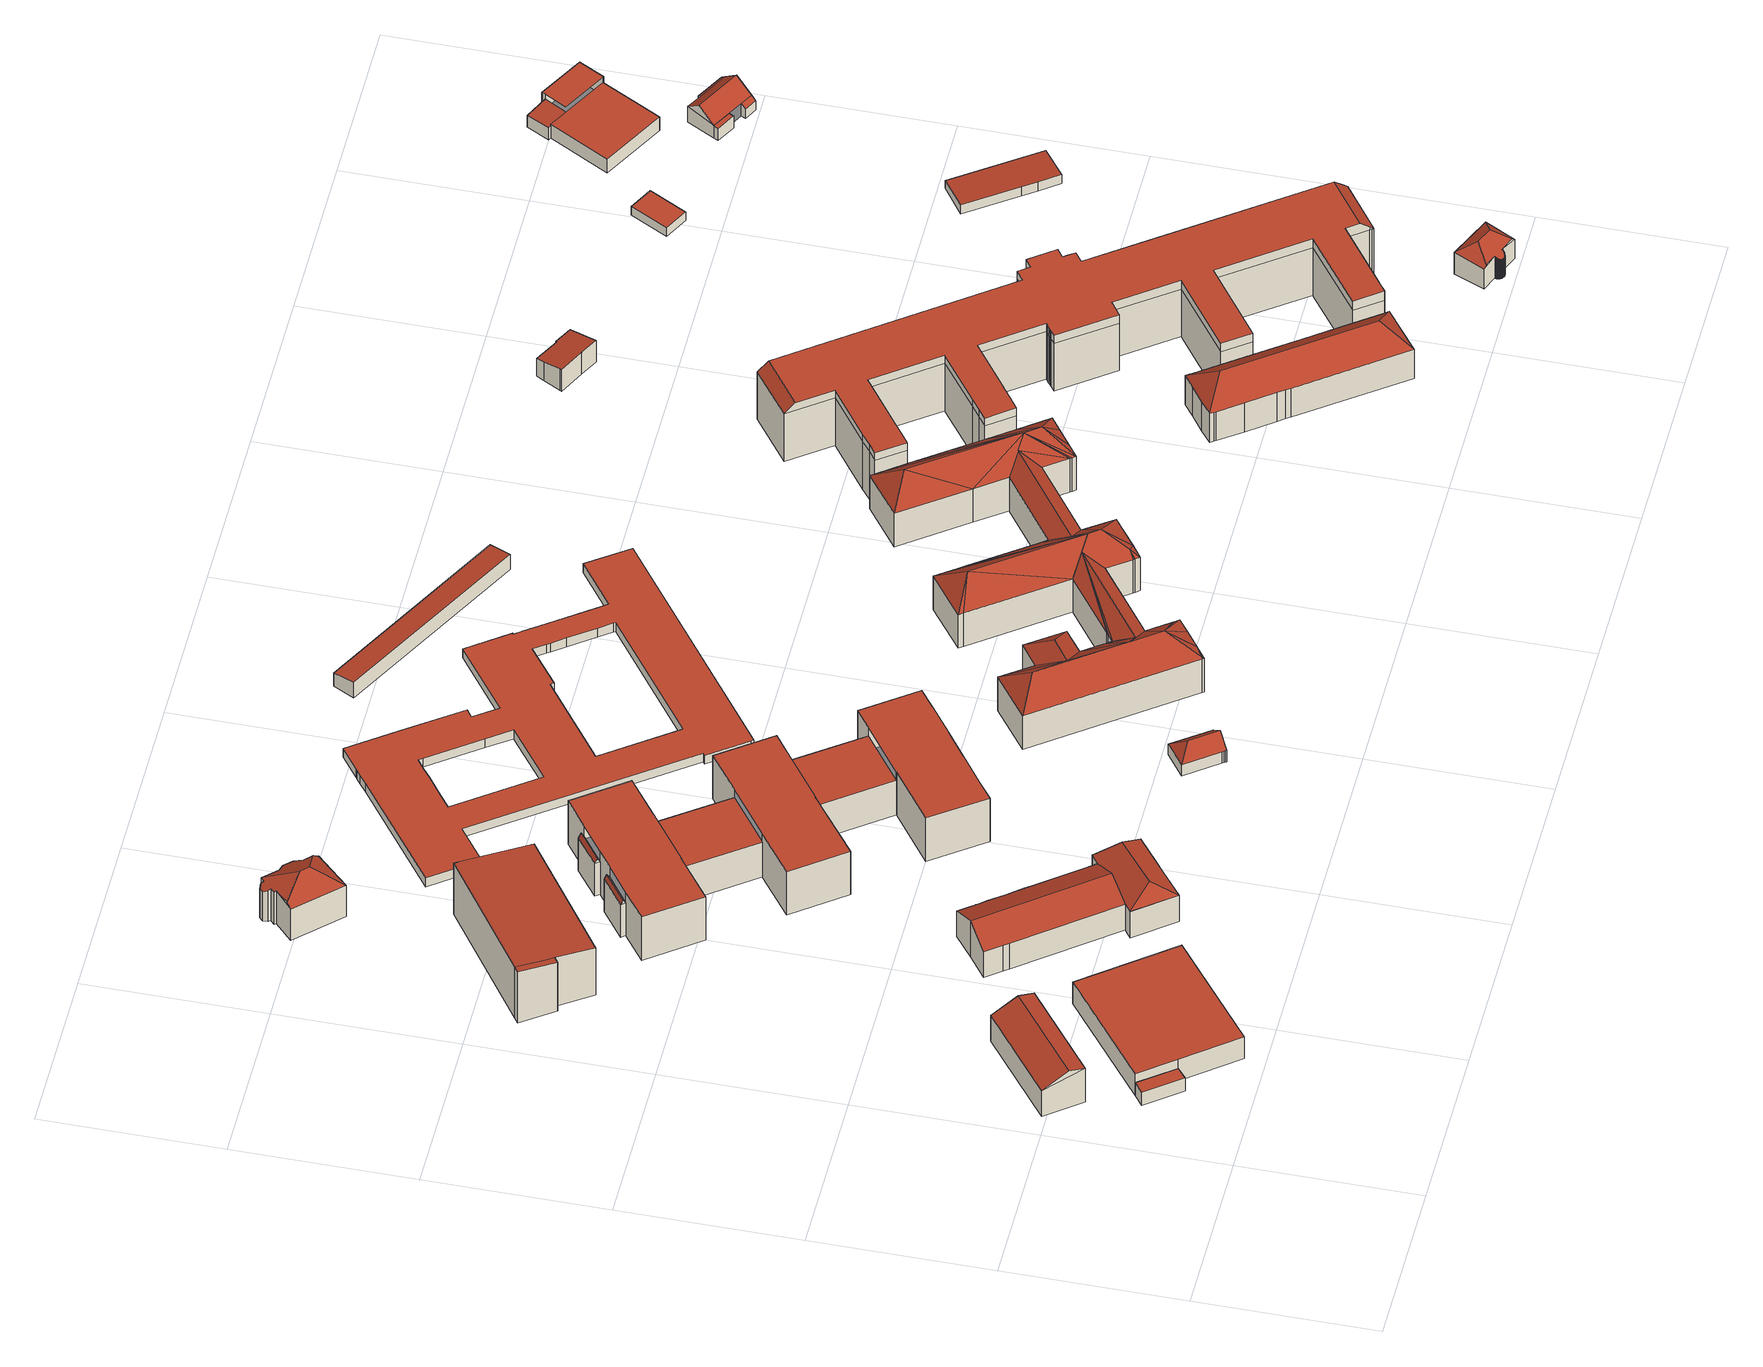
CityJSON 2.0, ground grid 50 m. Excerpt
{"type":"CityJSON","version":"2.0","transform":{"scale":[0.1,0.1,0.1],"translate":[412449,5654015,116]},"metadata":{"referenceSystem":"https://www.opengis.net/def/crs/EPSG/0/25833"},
"CityObjects":{
"building1":{"type":"Building","attributes":{"name":"Technische Universität Dresden","Dachtyp_tdc":"tdcPolyFlatRoof","Gemeindeschluessel":14612000,"Dachneigung":0,"QualitaetDacherkennung":83,"Geometrietyp2DReferenz":"3000","measuredHeight":4.57,"function":"31001_3211","roofType":"1000"},"geometry":[{"type":"Solid","lod":"2","boundaries":[[[[0,1,2,3]],[[1,4,5,2]],[[4,6,7,5]],[[6,0,3,7]],[[6,4,1,0]],[[3,2,5,7]]]],"semantics":{"surfaces":[{"type":"WallSurface"},{"type":"RoofSurface"},{"type":"GroundSurface"}],"values":[[0,0,0,0,1,2]]}}]},
"building2":{"type":"Building","attributes":{"name":"Technische Universität Dresden","Dachtyp_tdc":"tdcGableRoof","Gemeindeschluessel":14612000,"Dachneigung":25.55,"QualitaetDacherkennung":6,"Geometrietyp2DReferenz":"3000","measuredHeight":12.76,"function":"31001_3023","roofType":"3100"},"geometry":[{"type":"Solid","lod":"2","boundaries":[[[[8,9,10,11]],[[9,12,13,10]],[[12,14,15,13]],[[14,8,11,15]],[[12,9,16]],[[8,14,17]],[[9,8,17,16]],[[14,12,16,17]],[[11,10,13,15]]]],"semantics":{"surfaces":[{"type":"WallSurface"},{"type":"RoofSurface"},{"type":"GroundSurface"}],"values":[[0,0,0,0,0,0,1,1,2]]}}]},
"building3":{"type":"Building","attributes":{"Dachtyp_tdc":"tdcPolyFlatRoof","Gemeindeschluessel":14612000,"Dachneigung":0,"QualitaetDacherkennung":61,"Geometrietyp2DReferenz":"3000","measuredHeight":7.73,"function":"31001_3211","roofType":"1000"},"geometry":[{"type":"Solid","lod":"2","boundaries":[[[[18,19,20,3]],[[19,21,22,20]],[[21,23,24,22]],[[23,25,2,24]],[[25,18,3,2]],[[25,23,21,19,18]],[[3,20,22,24,2]]]],"semantics":{"surfaces":[{"type":"WallSurface"},{"type":"RoofSurface"},{"type":"GroundSurface"}],"values":[[0,0,0,0,0,1,2]]}}]},
"building4":{"type":"Building","attributes":{"Gemeindeschluessel":14612000,"Geometrietyp2DReferenz":"3000","function":"31001_9998","roofType":"9999"},"children":["building4-1","building4-2"]},
"building4-1":{"type":"BuildingPart","attributes":{"Dachtyp_tdc":"tdcGableRoof","Dachneigung":24.8,"QualitaetDacherkennung":75,"Geometrietyp2DReferenz":"3000","measuredHeight":12.9,"roofType":"3100"},"parents":["building4"],"geometry":[{"type":"MultiSurface","lod":"2","boundaries":[[[26,27,28,29]],[[27,30,31,28]],[[30,32,33,31]],[[32,34,35,33]],[[34,36,37,35]],[[36,38,39,37]],[[38,40,41,39]],[[40,42,43,41]],[[42,44,45,43]],[[44,46,47,45]],[[48,49,50,51]],[[49,52,53,50]],[[52,54,55,53]],[[54,56,57,55]],[[56,58,59,57]],[[58,60,61,59]],[[60,26,29,61]],[[56,54,52,49,48,62,63,64]],[[64,65,66,46,44,42,40,38,36,34,32,30,27,26,60,58,56]],[[29,28,31,33,35,37,39,41,43,45,47,67,51,50,53,55,57,59,61]]],"semantics":{"surfaces":[{"type":"WallSurface"},{"type":"RoofSurface"},{"type":"GroundSurface"}],"values":[0,0,0,0,0,0,0,0,0,0,0,0,0,0,0,0,0,1,1,2]}}]},
"building4-2":{"type":"BuildingPart","attributes":{"Dachtyp_tdc":"tdcHipRoof","Dachneigung":36.62,"QualitaetDacherkennung":76,"Geometrietyp2DReferenz":"3000","measuredHeight":14.29,"roofType":"3200"},"parents":["building4"],"geometry":[{"type":"MultiSurface","lod":"2","boundaries":[[[68,69,48,51,70]],[[71,47,46]],[[71,72,73,47]],[[72,74,75,73]],[[74,76,77,75]],[[76,78,79,77]],[[78,80,81,79]],[[80,68,70,81]],[[82,80,83]],[[74,84,85]],[[80,78,76,74,85,83]],[[86,82,83,85,84,87,65,88,63]],[[71,87,84,72]],[[68,82,86,69]],[[72,84,74]],[[80,82,68]],[[70,51,67,47,73,75,77,79,81]]],"semantics":{"surfaces":[{"type":"WallSurface"},{"type":"RoofSurface"},{"type":"GroundSurface"}],"values":[0,0,0,0,0,0,0,0,1,1,1,1,0,0,0,0,2]}}]},
"building5":{"type":"Building","attributes":{"Gemeindeschluessel":14612000,"Geometrietyp2DReferenz":"3000","function":"31001_9998","roofType":"9999"},"children":["building5-1","building5-2","building5-3"]},
"building5-1":{"type":"BuildingPart","attributes":{"Dachtyp_tdc":"tdcPolyFlatRoof","Dachneigung":4.01,"QualitaetDacherkennung":50,"Geometrietyp2DReferenz":"3000","measuredHeight":18.18,"roofType":"2100"},"parents":["building5"],"geometry":[{"type":"MultiSurface","lod":"2","boundaries":[[[89,90,91,92]],[[89,93,94,90]],[[93,95,96,94]],[[93,89,92,97,95]],[[96,91,90,94]]],"semantics":{"surfaces":[{"type":"WallSurface"},{"type":"RoofSurface"},{"type":"GroundSurface"}],"values":[0,0,0,1,2]}}]},
"building5-2":{"type":"BuildingPart","attributes":{"Dachtyp_tdc":"tdcPolyFlatRoof","Dachneigung":4.19,"QualitaetDacherkennung":43,"Geometrietyp2DReferenz":"3000","measuredHeight":18.2,"roofType":"2100"},"parents":["building5"],"geometry":[{"type":"MultiSurface","lod":"2","boundaries":[[[98,92,91,99]],[[100,101,96,95]],[[100,102,103,104,101]],[[105,98,99,106,107]],[[105,102,100,95,97,92,98]],[[99,91,96,101,104,106]]],"semantics":{"surfaces":[{"type":"WallSurface"},{"type":"RoofSurface"},{"type":"GroundSurface"}],"values":[0,0,0,0,1,2]}}]},
"building5-3":{"type":"BuildingPart","attributes":{"Dachtyp_tdc":"tdcPolyFlatRoof","Dachneigung":0,"QualitaetDacherkennung":38,"Geometrietyp2DReferenz":"3000","measuredHeight":14.85,"roofType":"1000"},"parents":["building5"],"geometry":[{"type":"MultiSurface","lod":"2","boundaries":[[[108,109,110,111]],[[109,107,106,110]],[[103,108,111,104]],[[103,107,109,108]],[[111,110,106,104]]],"semantics":{"surfaces":[{"type":"WallSurface"},{"type":"RoofSurface"},{"type":"GroundSurface"}],"values":[0,0,0,1,2]}}]},
"building6":{"type":"Building","attributes":{"Dachtyp_tdc":"tdcFreeFormRoof","Gemeindeschluessel":14612000,"Dachneigung":32.15,"QualitaetDacherkennung":57,"Geometrietyp2DReferenz":"3000","measuredHeight":15.37,"function":"31001_9998","roofType":"5000"},"geometry":[{"type":"Solid","lod":"2","boundaries":[[[[112,113,114,115]],[[113,116,117,114]],[[116,118,119,117]],[[118,120,121,119]],[[120,122,123,121]],[[122,124,125,123]],[[124,126,127,125]],[[126,128,129,127]],[[128,130,131,129]],[[130,132,133,131]],[[132,134,135,133]],[[134,136,137,135]],[[136,138,139,137]],[[138,140,141,139]],[[140,142,143,141]],[[142,144,145,143]],[[144,112,115,145]],[[146,147,126,124,122,120,118,116,113,112,144,148]],[[138,136,149,150,140]],[[140,150,146,148,142]],[[150,149,134,132,130,128,147,146]],[[128,126,147]],[[136,134,149]],[[144,142,148]],[[115,114,117,119,121,123,125,127,129,131,133,135,137,139,141,143,145]]]],"semantics":{"surfaces":[{"type":"WallSurface"},{"type":"RoofSurface"},{"type":"GroundSurface"}],"values":[[0,0,0,0,0,0,0,0,0,0,0,0,0,0,0,0,0,1,1,1,1,0,0,0,2]]}}]},
"building7":{"type":"Building","attributes":{"Gemeindeschluessel":14612000,"Geometrietyp2DReferenz":"3000","function":"31001_9998","roofType":"9999"},"children":["building7-1","building7-2","building7-3","building7-4","building7-5","building7-6","building7-7","building7-8","building7-9"]},
"building7-1":{"type":"BuildingPart","attributes":{"Dachtyp_tdc":"tdcPolyFlatRoof","Dachneigung":0,"QualitaetDacherkennung":67,"Geometrietyp2DReferenz":"3000","measuredHeight":12.32,"roofType":"1000"},"parents":["building7"],"geometry":[{"type":"MultiSurface","lod":"2","boundaries":[[[151,152,153,154]],[[155,156,157,158]],[[156,155,152,151]],[[154,153,158,157]]],"semantics":{"surfaces":[{"type":"WallSurface"},{"type":"RoofSurface"},{"type":"GroundSurface"}],"values":[0,0,1,2]}}]},
"building7-2":{"type":"BuildingPart","attributes":{"Dachtyp_tdc":"tdcFreeFormRoof","Dachneigung":56.12,"QualitaetDacherkennung":13,"Geometrietyp2DReferenz":"3000","measuredHeight":12.78,"roofType":"5000"},"parents":["building7"],"geometry":[{"type":"MultiSurface","lod":"2","boundaries":[[[159,160,161,162]],[[160,163,164,161]],[[163,165,166,164]],[[163,160,167,168]],[[167,169,159,165,168]],[[159,169,167,160]],[[163,168,165]],[[161,164,166,162]]],"semantics":{"surfaces":[{"type":"WallSurface"},{"type":"RoofSurface"},{"type":"GroundSurface"}],"values":[0,0,0,1,1,0,0,2]}}]},
"building7-3":{"type":"BuildingPart","attributes":{"Dachtyp_tdc":"tdcPolyFlatRoof","Dachneigung":0,"QualitaetDacherkennung":62,"Geometrietyp2DReferenz":"3000","measuredHeight":15.43,"roofType":"1000"},"parents":["building7"],"geometry":[{"type":"MultiSurface","lod":"2","boundaries":[[[170,171,172]],[[170,173,162,171]],[[173,159,162]],[[174,166,165]],[[174,175,176,166]],[[175,177,178,176]],[[177,179,180,178]],[[179,181,155,158,180]],[[182,153,152]],[[182,183,184,153]],[[183,185,186,184]],[[185,187,188,186]],[[187,189,188]],[[185,183,182,181,179,177,175,174,173,170,187]],[[171,162,166,176,178,180,158,153,184,186,188]]],"semantics":{"surfaces":[{"type":"WallSurface"},{"type":"RoofSurface"},{"type":"GroundSurface"}],"values":[0,0,0,0,0,0,0,0,0,0,0,0,0,1,2]}}]},
"building7-4":{"type":"BuildingPart","attributes":{"Dachtyp_tdc":"tdcFreeFormRoof","Dachneigung":57.55,"QualitaetDacherkennung":12,"Geometrietyp2DReferenz":"3000","measuredHeight":12.85,"roofType":"5000"},"parents":["building7"],"geometry":[{"type":"MultiSurface","lod":"2","boundaries":[[[190,191,192,193]],[[191,194,195,192]],[[194,196,197,195]],[[198,196,194]],[[199,198,194,191]],[[199,191,190]],[[198,199,190,196]],[[193,192,195,197]]],"semantics":{"surfaces":[{"type":"WallSurface"},{"type":"RoofSurface"},{"type":"GroundSurface"}],"values":[0,0,0,0,1,0,1,2]}}]},
"building7-5":{"type":"BuildingPart","attributes":{"Dachtyp_tdc":"tdcFreeFormRoof","Dachneigung":56.43,"QualitaetDacherkennung":10,"Geometrietyp2DReferenz":"3000","measuredHeight":12.8,"roofType":"5000"},"parents":["building7"],"geometry":[{"type":"MultiSurface","lod":"2","boundaries":[[[189,200,201,188]],[[200,202,203,201]],[[202,172,171,203]],[[202,200,204,205]],[[204,189,172,205]],[[202,205,172]],[[189,204,200]],[[188,201,203,171]]],"semantics":{"surfaces":[{"type":"WallSurface"},{"type":"RoofSurface"},{"type":"GroundSurface"}],"values":[0,0,0,1,1,0,0,2]}}]},
"building7-6":{"type":"BuildingPart","attributes":{"Dachtyp_tdc":"tdcPolyFlatRoof","Dachneigung":0,"QualitaetDacherkennung":59,"Geometrietyp2DReferenz":"3000","measuredHeight":15.45,"roofType":"1000"},"parents":["building7"],"geometry":[{"type":"MultiSurface","lod":"2","boundaries":[[[206,207,208,157,156]],[[207,209,210,208]],[[209,211,212,210]],[[211,213,214,215,212]],[[216,217,218]],[[216,219,220,217]],[[219,221,222,220]],[[221,223,154,222]],[[223,151,154]],[[221,219,216,224,213,211,209,207,206,223]],[[157,208,210,212,215,225,217,220,222,154]]],"semantics":{"surfaces":[{"type":"WallSurface"},{"type":"RoofSurface"},{"type":"GroundSurface"}],"values":[0,0,0,0,0,0,0,0,0,1,2]}}]},
"building7-7":{"type":"BuildingPart","attributes":{"Dachtyp_tdc":"tdcPolyFlatRoof","Dachneigung":0,"QualitaetDacherkennung":60,"Geometrietyp2DReferenz":"3000","measuredHeight":15.43,"roofType":"1000"},"parents":["building7"],"geometry":[{"type":"MultiSurface","lod":"2","boundaries":[[[226,227,228,229,230]],[[227,231,232,228]],[[231,233,234,232]],[[233,235,190,193,234]],[[236,237,238,239,197,196]],[[240,241,242,243,244]],[[241,245,246,242]],[[245,247,248,246]],[[247,249,248]],[[245,241,240,237,236,235,233,231,227,226,247]],[[229,228,232,234,193,197,239,243,242,246,248]]],"semantics":{"surfaces":[{"type":"WallSurface"},{"type":"RoofSurface"},{"type":"GroundSurface"}],"values":[0,0,0,0,0,0,0,0,0,1,2]}}]},
"building7-8":{"type":"BuildingPart","attributes":{"Dachtyp_tdc":"tdcFreeFormRoof","Dachneigung":60.27,"QualitaetDacherkennung":11,"Geometrietyp2DReferenz":"3000","measuredHeight":12.91,"roofType":"5000"},"parents":["building7"],"geometry":[{"type":"MultiSurface","lod":"2","boundaries":[[[238,250,251,239]],[[250,252,253,251]],[[252,244,243,253]],[[254,244,252]],[[255,254,252,250]],[[255,250,238]],[[254,255,238,244]],[[239,251,253,243]]],"semantics":{"surfaces":[{"type":"WallSurface"},{"type":"RoofSurface"},{"type":"GroundSurface"}],"values":[0,0,0,0,1,0,1,2]}}]},
"building7-9":{"type":"BuildingPart","attributes":{"Dachtyp_tdc":"tdcPolyFlatRoof","Dachneigung":0,"QualitaetDacherkennung":69,"Geometrietyp2DReferenz":"3000","measuredHeight":12.4,"roofType":"1000"},"parents":["building7"],"geometry":[{"type":"MultiSurface","lod":"2","boundaries":[[[249,218,217,248]],[[214,230,229,215]],[[230,214,256,218,249]],[[248,217,225,215,229]]],"semantics":{"surfaces":[{"type":"WallSurface"},{"type":"RoofSurface"},{"type":"GroundSurface"}],"values":[0,0,1,2]}}]},
"building8":{"type":"Building","attributes":{"name":"Bundeswehr-Verwaltungszentrum","Dachtyp_tdc":"tdcHipAndGableRoof","Gemeindeschluessel":14612000,"Dachneigung":39.46,"QualitaetDacherkennung":68,"Geometrietyp2DReferenz":"3000","measuredHeight":7.38,"function":"31001_3010","roofType":"5000"},"geometry":[{"type":"Solid","lod":"2","boundaries":[[[[257,258,259,260]],[[258,261,262,259]],[[261,263,264,262]],[[263,265,266,264]],[[265,267,268,266]],[[267,269,270,268]],[[269,271,272,270]],[[271,257,260,272]],[[267,265,273]],[[265,263,261,258,257,271,273]],[[271,269,267,273]],[[260,259,262,264,266,268,270,272]]]],"semantics":{"surfaces":[{"type":"WallSurface"},{"type":"RoofSurface"},{"type":"GroundSurface"}],"values":[[0,0,0,0,0,0,0,0,1,1,1,2]]}}]},
"building9":{"type":"Building","attributes":{"Dachtyp_tdc":"tdcPolyFlatRoof","Gemeindeschluessel":14612000,"Dachneigung":0,"QualitaetDacherkennung":0,"Geometrietyp2DReferenz":"3000","BezugspunktDach":"2000","measuredHeight":3.1,"function":"31001_9998"},"geometry":[{"type":"MultiSurface","lod":"2","boundaries":[[[274,275,276,277,278,279,280,281,282,283,284,285,286,287,288,289,290,291,292,293,294,295,296,297,298,299,300,301,302],[303,304,305,306,307,308,309,310,311,312,313],[314,315,316,317,318,319,320,321,322,323]],[[302,301,324,325]],[[301,300,326,324]],[[300,299,327,326]],[[299,298,328,327]],[[298,297,329,328]],[[297,296,330,329]],[[296,295,331,330]],[[295,294,332,331]],[[294,293,333,332]],[[293,292,334,333]],[[292,291,335,334]],[[291,290,336,335]],[[290,289,337,336]],[[289,288,338,337]],[[288,287,339,338]],[[314,323,340,341]],[[323,322,342,340]],[[322,321,343,342]],[[321,320,344,343]],[[320,319,345,344]],[[319,318,346,345]],[[318,317,347,346]],[[317,316,348,347]],[[316,315,349,348]],[[315,314,341,349]],[[287,286,350,339]],[[286,285,351,350]],[[285,284,352,351]],[[284,283,353,352]],[[283,282,354,353]],[[282,281,355,354]],[[281,280,356,355]],[[280,279,357,356]],[[303,313,358,359]],[[313,312,360,358]],[[312,311,361,360]],[[311,310,362,361]],[[310,309,363,362]],[[309,308,364,363]],[[308,307,365,364]],[[307,306,366,365]],[[306,305,367,366]],[[305,304,368,367]],[[304,303,359,368]],[[279,278,369,357]],[[278,277,370,369]],[[277,276,371,370]],[[276,275,372,371]],[[275,274,373,372]],[[274,302,325,373]],[[325,324,326,327,328,329,330,331,332,333,334,335,336,337,338,339,350,351,352,353,354,355,356,357,369,370,371,372,373],[341,340,342,343,344,345,346,347,348,349],[359,358,360,361,362,363,364,365,366,367,368]]],"semantics":{"surfaces":[{"type":"RoofSurface"},{"type":"WallSurface"},{"type":"GroundSurface"}],"values":[0,1,1,1,1,1,1,1,1,1,1,1,1,1,1,1,1,1,1,1,1,1,1,1,1,1,1,1,1,1,1,1,1,1,1,1,1,1,1,1,1,1,1,1,1,1,1,1,1,1,1,2]}}]},
"building10":{"type":"Building","attributes":{"name":"Bundeswehr-Verwaltungszentrum","Dachtyp_tdc":"tdcFreeFormRoof","Gemeindeschluessel":14612000,"Dachneigung":38.74,"QualitaetDacherkennung":52,"Geometrietyp2DReferenz":"3000","measuredHeight":18.11,"function":"31001_3010","roofType":"5000"},"geometry":[{"type":"Solid","lod":"2","boundaries":[[[[374,375,376]],[[376,375,377]],[[376,378,374]],[[376,379,378]],[[379,376,377]],[[378,380,374]],[[381,380,378]],[[382,380,381]],[[383,380,382]],[[380,383,384]],[[385,386,387]],[[388,384,383]],[[389,384,388]],[[389,390,384]],[[391,390,389]],[[387,390,391]],[[387,392,390]],[[392,387,386]],[[393,387,391,394]],[[393,394,395]],[[387,393,395,385]],[[392,386,396]],[[397,398,399,390,392,396,400]],[[397,400,401]],[[398,402,403]],[[398,404,402]],[[397,404,398]],[[404,397,401]],[[405,398,403]],[[406,398,405]],[[407,398,406]],[[374,408,409]],[[410,409,411,412]],[[413,414,415,416,417,418,419,420,421,422,423,424,425,426,427,428,429,430,431,432,433,434,435,436,437,438,439,440,441,442,443,444,445,446,447,448,449,450,451,452,453,454,455,456,457,458,459,460,461,462,463,464,465,466,467,468,469]],[[470,471,414,413]],[[471,472,415,414]],[[472,473,416,415]],[[473,474,417,416]],[[474,475,418,417]],[[475,476,419,418]],[[476,477,420,419]],[[477,478,421,420]],[[478,407,422,421]],[[407,406,423,422]],[[406,405,424,423]],[[405,403,425,424]],[[403,402,426,425]],[[402,404,427,426]],[[404,401,428,427]],[[401,400,429,428]],[[400,396,430,429]],[[396,386,431,430]],[[386,385,432,431]],[[385,395,433,432]],[[395,394,434,433]],[[394,391,435,434]],[[391,389,436,435]],[[389,388,437,436]],[[388,383,438,437]],[[383,382,439,438]],[[382,381,440,439]],[[381,378,441,440]],[[378,379,442,441]],[[379,377,443,442]],[[377,375,444,443]],[[375,479,445,444]],[[479,480,446,445]],[[480,481,447,446]],[[481,482,448,447]],[[482,483,449,448]],[[483,484,450,449]],[[484,485,451,450]],[[398,407,399]],[[380,384,390,399,407,478]],[[486,408,374,380,478,477]],[[486,476,475]],[[476,486,477]],[[472,474,473]],[[408,474,472]],[[486,474,408]],[[474,486,475]],[[470,472,471]],[[411,472,470]],[[411,408,472]],[[409,408,411]],[[485,487,452,451]],[[487,488,453,452]],[[488,489,454,453]],[[489,490,455,454]],[[490,491,456,455]],[[491,492,457,456]],[[492,493,458,457]],[[493,494,459,458]],[[494,495,460,459]],[[495,496,461,460]],[[496,497,462,461]],[[497,498,463,462]],[[498,499,464,463]],[[499,500,465,464]],[[500,501,466,465]],[[501,502,467,466]],[[502,412,468,467]],[[412,411,469,468]],[[411,470,413,469]],[[503,500,504]],[[503,501,500]],[[503,502,501]],[[410,502,503]],[[502,410,412]],[[504,498,497]],[[504,499,498]],[[499,504,500]],[[491,505,492]],[[490,505,491]],[[489,505,490]],[[488,505,489]],[[505,488,506]],[[495,497,496]],[[494,497,495]],[[493,497,494]],[[493,504,497]],[[492,504,493]],[[505,504,492]],[[504,505,503]],[[506,488,487]],[[505,485,484]],[[506,485,505]],[[485,506,487]],[[374,409,410,503,505,484,483]],[[481,483,482]],[[481,374,483]],[[480,374,481]],[[479,374,480]],[[375,374,479]]]],"semantics":{"surfaces":[{"type":"RoofSurface"},{"type":"GroundSurface"},{"type":"WallSurface"}],"values":[[0,0,0,0,0,0,0,0,0,0,0,0,0,0,0,0,0,0,0,0,0,0,0,0,0,0,0,0,0,0,0,0,0,1,2,2,2,2,2,2,2,2,2,2,2,2,2,2,2,2,2,2,2,2,2,2,2,2,2,2,2,2,2,2,2,2,2,2,2,2,2,2,0,0,0,0,0,0,0,0,0,0,0,0,0,2,2,2,2,2,2,2,2,2,2,2,2,2,2,2,2,2,2,2,0,0,0,0,0,0,0,0,0,0,0,0,0,0,0,0,0,0,0,0,0,0,0,0,0,0,0,0,0,0]]}}]},
"building11":{"type":"Building","attributes":{"Dachtyp_tdc":"tdcPolyFlatRoof","Gemeindeschluessel":14612000,"Dachneigung":7.07,"QualitaetDacherkennung":59,"Geometrietyp2DReferenz":"3000","measuredHeight":5.51,"function":"31001_9998","roofType":"2100"},"geometry":[{"type":"Solid","lod":"2","boundaries":[[[[507,508,509,510]],[[508,511,512,509]],[[511,513,514,512]],[[513,507,510,514]],[[513,511,508,507]],[[510,509,512,514]]]],"semantics":{"surfaces":[{"type":"WallSurface"},{"type":"RoofSurface"},{"type":"GroundSurface"}],"values":[[0,0,0,0,1,2]]}}]},
"building12":{"type":"Building","attributes":{"name":"Bundeswehr-Verwaltungszentrum","Dachtyp_tdc":"tdcHipRoof","Gemeindeschluessel":14612000,"Dachneigung":38.6,"QualitaetDacherkennung":84,"Geometrietyp2DReferenz":"3000","measuredHeight":16.23,"function":"31001_3010","roofType":"3200"},"geometry":[{"type":"Solid","lod":"2","boundaries":[[[[515,516,517,518,519,520,521,522,523,524]],[[525,526,527,528,529,530,531,532,533,524,523]],[[534,535,536,537,538,539,540,541,542,543,544,545,546,547,548,549,550,551,552]],[[530,529,535,534]],[[529,528,536,535]],[[528,527,537,536]],[[527,526,538,537]],[[526,525,539,538]],[[525,522,540,539]],[[522,521,541,540]],[[521,520,542,541]],[[520,519,543,542]],[[519,518,544,543]],[[518,517,545,544]],[[517,516,546,545]],[[516,515,547,546]],[[515,553,548,547]],[[553,554,549,548]],[[554,533,550,549]],[[533,532,551,550]],[[532,531,552,551]],[[531,530,534,552]],[[533,554,553,515,524]],[[522,525,523]]]],"semantics":{"surfaces":[{"type":"RoofSurface"},{"type":"GroundSurface"},{"type":"WallSurface"}],"values":[[0,0,1,2,2,2,2,2,2,2,2,2,2,2,2,2,2,2,2,2,2,2,0,0]]}}]},
"building13":{"type":"Building","attributes":{"name":"Bundeswehr-Verwaltungszentrum","Dachtyp_tdc":"tdcFreeFormRoof","Gemeindeschluessel":14612000,"Dachneigung":0.243,"QualitaetDacherkennung":7,"Geometrietyp2DReferenz":"3000","measuredHeight":20.19,"function":"31001_3010","roofType":"5000"},"geometry":[{"type":"Solid","lod":"2","boundaries":[[[[555,556,557,558]],[[556,559,560,557]],[[559,561,562,560]],[[561,563,564,562]],[[563,565,566,564]],[[565,567,568,566]],[[567,569,570,568]],[[569,571,572,570]],[[571,573,574,572]],[[573,575,576,574]],[[575,577,578,576]],[[577,579,580,578]],[[579,581,582,580]],[[581,583,584,582]],[[583,585,586,584]],[[585,587,588,586]],[[587,589,590,588]],[[589,591,592,590]],[[591,593,594,592]],[[593,595,596,594]],[[595,597,598,596]],[[597,599,600,598]],[[599,601,602,600]],[[601,603,604,602]],[[603,605,606,604]],[[605,607,608,606]],[[607,609,610,608]],[[609,611,612,610]],[[611,613,614,612]],[[613,615,616,614]],[[615,617,618,616]],[[617,619,620,618]],[[619,621,622,620]],[[621,623,624,622]],[[623,625,626,624]],[[625,627,628,626]],[[627,629,630,628]],[[629,631,632,630]],[[631,633,634,632]],[[633,635,636,634]],[[635,637,638,636]],[[637,639,640,638]],[[639,641,642,640]],[[641,643,644,642]],[[643,645,646,644]],[[645,647,648,646]],[[647,649,650,648]],[[649,651,652,650]],[[651,653,654,652]],[[653,655,656,654]],[[655,657,658,656]],[[657,659,660,658]],[[659,661,662,660]],[[661,663,664,662]],[[663,665,666,664]],[[665,667,668,666]],[[667,669,670,668]],[[669,671,672,670]],[[671,555,558,672]],[[673,674,675,676,677,678,679]],[[556,555,680,681]],[[682,683,684,685,686,687,688,689,690,691,692,693,694,695,696,697,698,699,700,701,702,703,704,705,706,707,708,709,710,711,712,713,714,715,716,717,718,675,674,719,720,721,722,723,724,725,726,727,728,681,680,729,730,731,732,733]],[[661,682,733,663]],[[663,733,732,665]],[[665,732,731,667]],[[667,731,730,669]],[[669,730,729,671]],[[671,729,680,555]],[[559,728,727,561]],[[556,681,728,559]],[[561,727,726,563]],[[563,726,725,565]],[[565,725,724,567]],[[567,724,723,569]],[[569,723,722,571]],[[571,722,721,573]],[[573,721,720,575]],[[575,720,719,577]],[[577,719,674,673,579]],[[589,718,717,591]],[[587,676,675,718,589]],[[591,717,716,593]],[[593,716,715,595]],[[595,715,714,597]],[[597,714,713,599]],[[599,713,712,601]],[[601,712,711,603]],[[603,711,710,605]],[[605,710,709,607]],[[607,709,708,609]],[[609,708,707,611]],[[611,707,706,613]],[[613,706,705,615]],[[615,705,704,617]],[[617,704,703,619]],[[619,703,702,621]],[[621,702,701,623]],[[623,701,700,625]],[[625,700,699,627]],[[627,699,698,629]],[[629,698,697,631]],[[631,697,696,633]],[[633,696,695,635]],[[635,695,694,637]],[[637,694,693,639]],[[639,693,692,641]],[[641,692,691,643]],[[643,691,690,645]],[[645,690,689,647]],[[647,689,688,649]],[[649,688,687,651]],[[651,687,686,653]],[[653,686,685,655]],[[655,685,684,657]],[[657,684,683,659]],[[659,683,682,661]],[[579,673,679,581]],[[581,679,678,583]],[[583,678,677,585]],[[585,677,676,587]],[[558,557,560,562,564,566,568,570,572,574,576,578,580,582,584,586,588,590,592,594,596,598,600,602,604,606,608,610,612,614,616,618,620,622,624,626,628,630,632,634,636,638,640,642,644,646,648,650,652,654,656,658,660,662,664,666,668,670,672]]]],"semantics":{"surfaces":[{"type":"WallSurface"},{"type":"RoofSurface"},{"type":"GroundSurface"}],"values":[[0,0,0,0,0,0,0,0,0,0,0,0,0,0,0,0,0,0,0,0,0,0,0,0,0,0,0,0,0,0,0,0,0,0,0,0,0,0,0,0,0,0,0,0,0,0,0,0,0,0,0,0,0,0,0,0,0,0,0,1,1,1,0,0,0,0,0,0,0,0,0,0,0,0,0,0,0,0,0,0,0,0,0,0,0,0,0,0,0,0,0,0,0,0,0,0,0,0,0,0,0,0,0,0,0,0,0,0,0,0,0,0,0,0,0,0,0,0,0,0,2]]}}]},
"building14":{"type":"Building","attributes":{"Dachtyp_tdc":"tdcPolyFlatRoof","Gemeindeschluessel":14612000,"Dachneigung":10.27,"QualitaetDacherkennung":81,"Geometrietyp2DReferenz":"3000","measuredHeight":7.73,"function":"31001_9998","roofType":"2100"},"geometry":[{"type":"Solid","lod":"2","boundaries":[[[[734,735,736,737]],[[735,738,739,736]],[[738,740,741,739]],[[740,742,743,741]],[[742,744,745,743]],[[744,746,747,745]],[[746,748,749,747]],[[748,750,751,749]],[[750,734,737,751]],[[750,748,746,744,742,740,738,735,734]],[[737,736,739,741,743,745,747,749,751]]]],"semantics":{"surfaces":[{"type":"WallSurface"},{"type":"RoofSurface"},{"type":"GroundSurface"}],"values":[[0,0,0,0,0,0,0,0,0,1,2]]}}]},
"building15":{"type":"Building","attributes":{"Dachtyp_tdc":"tdcFreeFormRoof","Gemeindeschluessel":14612000,"Dachneigung":34.72,"QualitaetDacherkennung":65,"Geometrietyp2DReferenz":"3000","measuredHeight":10.79,"function":"31001_9998","roofType":"5000"},"geometry":[{"type":"Solid","lod":"2","boundaries":[[[[752,753,754,755]],[[753,756,757,754]],[[756,758,759,757]],[[758,760,761,759]],[[760,762,763,761]],[[762,764,765,763]],[[764,766,767,765]],[[766,768,769,767]],[[768,770,771,769]],[[770,772,773,771]],[[772,774,775,773]],[[774,776,777,775]],[[776,778,779,777]],[[778,780,781,779]],[[780,782,783,781]],[[782,784,785,783]],[[784,786,787,785]],[[786,788,789,787]],[[788,790,791,789]],[[790,792,793,791]],[[792,794,795,793]],[[794,796,797,795]],[[796,798,799,797]],[[798,800,801,799]],[[800,802,803,801]],[[802,804,805,803]],[[804,806,807,805]],[[806,808,809,807]],[[808,810,811,809]],[[810,812,813,811]],[[812,814,815,813]],[[814,816,817,815]],[[816,818,819,817]],[[818,820,821,819]],[[820,822,823,821]],[[822,824,825,823]],[[824,826,827,825]],[[826,828,829,827]],[[828,830,831,829]],[[830,832,833,831]],[[832,834,835,833]],[[834,836,837,835]],[[836,838,839,837]],[[838,840,841,839]],[[840,842,843,841]],[[842,844,845,843]],[[844,846,847,845]],[[846,848,849,847]],[[848,850,851,849]],[[850,852,853,851]],[[852,752,755,853]],[[854,855,852,850]],[[753,752,856,857]],[[822,820,818,816,814,812,810,808,806,804,802,800,798,796,794,792,790,788,786,784,782,780,778,776,774,772,770,768,766,764,762,760,758,756,857,856,855,854,848,846,844,842,840,838,836,834,832,830,828,826,824]],[[855,856,752,852]],[[850,848,854]],[[756,753,857]],[[755,754,757,759,761,763,765,767,769,771,773,775,777,779,781,783,785,787,789,791,793,795,797,799,801,803,805,807,809,811,813,815,817,819,821,823,825,827,829,831,833,835,837,839,841,843,845,847,849,851,853]]]],"semantics":{"surfaces":[{"type":"WallSurface"},{"type":"RoofSurface"},{"type":"GroundSurface"}],"values":[[0,0,0,0,0,0,0,0,0,0,0,0,0,0,0,0,0,0,0,0,0,0,0,0,0,0,0,0,0,0,0,0,0,0,0,0,0,0,0,0,0,0,0,0,0,0,0,0,0,0,0,1,1,1,1,0,0,2]]}}]},
"building16":{"type":"Building","attributes":{"Dachtyp_tdc":"tdcPolyFlatRoof","Gemeindeschluessel":14612000,"Dachneigung":0,"QualitaetDacherkennung":100,"Geometrietyp2DReferenz":"3000","measuredHeight":3,"function":"31001_9998","roofType":"1000"},"geometry":[{"type":"Solid","lod":"2","boundaries":[[[[858,859,860,861]],[[859,862,863,860]],[[862,864,865,863]],[[864,858,861,865]],[[864,862,859,858]],[[861,860,863,865]]]],"semantics":{"surfaces":[{"type":"WallSurface"},{"type":"RoofSurface"},{"type":"GroundSurface"}],"values":[[0,0,0,0,1,2]]}}]},
"building17":{"type":"Building","attributes":{"name":"Bundeswehr-Verwaltungszentrum","Dachtyp_tdc":"tdcPolyFlatRoof","Gemeindeschluessel":14612000,"Dachneigung":2.96,"QualitaetDacherkennung":74,"Geometrietyp2DReferenz":"3000","measuredHeight":3.2,"function":"31001_3010","roofType":"2100"},"geometry":[{"type":"Solid","lod":"2","boundaries":[[[[866,867,868,869]],[[867,870,871,868]],[[870,872,873,871]],[[872,874,875,873]],[[874,876,877,875]],[[876,878,879,877]],[[878,866,869,879]],[[878,876,874,872,870,867,866]],[[869,868,871,873,875,877,879]]]],"semantics":{"surfaces":[{"type":"WallSurface"},{"type":"RoofSurface"},{"type":"GroundSurface"}],"values":[[0,0,0,0,0,0,0,1,2]]}}]},
"building18":{"type":"Building","attributes":{"Gemeindeschluessel":14612000,"Geometrietyp2DReferenz":"3000","function":"31001_2000","roofType":"9999"},"children":["building18-1","building18-2","building18-3"]},
"building18-1":{"type":"BuildingPart","attributes":{"Dachtyp_tdc":"tdcPolyFlatRoof","Dachneigung":0,"QualitaetDacherkennung":32,"Geometrietyp2DReferenz":"3000","measuredHeight":4.76,"roofType":"1000"},"parents":["building18"],"geometry":[{"type":"MultiSurface","lod":"2","boundaries":[[[880,881,882,883]],[[881,884,885,882]],[[884,886,887,888,885]],[[886,884,881,880,889,890]],[[883,882,885,888,891]]],"semantics":{"surfaces":[{"type":"WallSurface"},{"type":"RoofSurface"},{"type":"GroundSurface"}],"values":[0,0,0,1,2]}}]},
"building18-2":{"type":"BuildingPart","attributes":{"Dachtyp_tdc":"tdcPolyFlatRoof","Dachneigung":5.95,"QualitaetDacherkennung":68,"Geometrietyp2DReferenz":"3000","measuredHeight":4.84,"roofType":"2100"},"parents":["building18"],"geometry":[{"type":"MultiSurface","lod":"2","boundaries":[[[887,892,893,888]],[[892,894,895,893]],[[894,896,897,895]],[[898,896,894,892,887,890]],[[888,893,895,897,891]]],"semantics":{"surfaces":[{"type":"WallSurface"},{"type":"RoofSurface"},{"type":"GroundSurface"}],"values":[0,0,0,1,2]}}]},
"building18-3":{"type":"BuildingPart","attributes":{"Dachtyp_tdc":"tdcPolyFlatRoof","Dachneigung":0,"QualitaetDacherkennung":70,"Geometrietyp2DReferenz":"3000","measuredHeight":6.67,"roofType":"1000"},"parents":["building18"],"geometry":[{"type":"MultiSurface","lod":"2","boundaries":[[[899,900,901,902]],[[900,903,904,901]],[[903,905,880,883,904]],[[906,899,902,897,896]],[[906,907,905,903,900,899]],[[902,901,904,883,891,897]]],"semantics":{"surfaces":[{"type":"WallSurface"},{"type":"RoofSurface"},{"type":"GroundSurface"}],"values":[0,0,0,0,1,2]}}]},
"building19":{"type":"Building","attributes":{"Gemeindeschluessel":14612000,"Geometrietyp2DReferenz":"3000","function":"31001_9998","roofType":"9999"},"children":["building19-1","building19-2","building19-3","building19-4"]},
"building19-1":{"type":"BuildingPart","attributes":{"Dachtyp_tdc":"tdcGableRoof","Dachneigung":37.78,"QualitaetDacherkennung":81,"Geometrietyp2DReferenz":"3000","measuredHeight":8.25,"roofType":"3100"},"parents":["building19"],"geometry":[{"type":"MultiSurface","lod":"2","boundaries":[[[908,909,910,911]],[[912,913,914,915,916]],[[908,911,917]],[[913,912,918]],[[911,919,913,918,917]],[[912,920,908,917,918]],[[914,921,910,909,922,923,915]]],"semantics":{"surfaces":[{"type":"WallSurface"},{"type":"RoofSurface"},{"type":"GroundSurface"}],"values":[0,0,0,0,1,1,2]}}]},
"building19-2":{"type":"BuildingPart","attributes":{"Dachtyp_tdc":"tdcPolyFlatRoof","Dachneigung":38.67,"QualitaetDacherkennung":54,"Geometrietyp2DReferenz":"3000","measuredHeight":4.4,"roofType":"2100"},"parents":["building19"],"geometry":[{"type":"MultiSurface","lod":"2","boundaries":[[[924,925,909,908]],[[924,926,927,925]],[[926,920,922,927]],[[920,926,924,908]],[[909,925,927,922]]],"semantics":{"surfaces":[{"type":"WallSurface"},{"type":"RoofSurface"},{"type":"GroundSurface"}],"values":[0,0,0,1,2]}}]},
"building19-3":{"type":"BuildingPart","attributes":{"Dachtyp_tdc":"tdcPolyFlatRoof","Dachneigung":0,"QualitaetDacherkennung":40,"Geometrietyp2DReferenz":"3000","measuredHeight":4.14,"roofType":"1000"},"parents":["building19"],"geometry":[{"type":"MultiSurface","lod":"2","boundaries":[[[928,929,930,923]],[[929,931,932,930]],[[931,916,915,932]],[[916,931,929,928]],[[923,930,932,915]]],"semantics":{"surfaces":[{"type":"WallSurface"},{"type":"RoofSurface"},{"type":"GroundSurface"}],"values":[0,0,0,1,2]}}]},
"building19-4":{"type":"BuildingPart","attributes":{"Dachtyp_tdc":"tdcPolyFlatRoof","Dachneigung":38.95,"QualitaetDacherkennung":53,"Geometrietyp2DReferenz":"3000","measuredHeight":5.38,"roofType":"2100"},"parents":["building19"],"geometry":[{"type":"MultiSurface","lod":"2","boundaries":[[[933,911,910,934]],[[919,935,936,921]],[[935,933,934,936]],[[935,919,911,933]],[[934,910,921,936]]],"semantics":{"surfaces":[{"type":"WallSurface"},{"type":"RoofSurface"},{"type":"GroundSurface"}],"values":[0,0,0,1,2]}}]}
},
"vertices":[
[124,283,126],[198,188,126],[198,188,80],[124,283,80],[167,163,126],[167,163,80],[93,259,126],[93,259,80],
[318,589,192],[81,403,192],[81,403,73],[318,589,73],[6,499,164],[6,499,73],[243,685,164],[243,685,73],[54,438,201],[291,624,201],
[124,283,157],[412,510,157],[412,510,80],[602,269,157],[602,269,80],[314,42,157],[314,42,80],[198,188,157],
[625,811,161],[626,810,161],[626,810,70],[625,811,70],[628,808,161],[628,808,70],[633,801,161],[633,801,70],[647,784,161],[647,784,70],[680,741,161],[680,741,70],[711,702,161],[711,702,70],[725,684,161],[725,684,70],[741,664,161],[741,664,70],[819,565,161],[819,565,70],[838,541,161],[838,541,70],[710,440,161],[509,695,161],[509,695,70],[710,440,70],[499,709,161],[499,709,70],[465,752,161],[465,752,70],[529,801,199],[529,801,70],[593,852,161],[593,852,70],[616,822,161],[616,822,70],[711,441,162],[715,444,164],[774,490,199],[832,536,164],[836,540,162],[774,490,70],
[685,421,162],[710,440,162],[685,421,70],[838,541,162],[862,560,162],[862,560,70],[947,453,162],[947,453,70],[873,395,162],[873,395,70],[843,371,162],[843,371,70],[770,313,162],[770,313,70],[685,421,164],[754,387,212],[862,560,164],[878,485,212],[710,440,164],[838,541,164],[774,490,164],
[170,1793,183],[170,1793,9],[185,1804,9],[185,1804,183],[107,1882,191],[107,1882,9],[122,1893,191],[122,1893,9],[168,1827,185],
[249,1712,175],[249,1712,9],[454,2126,191],[454,2126,9],[460,2117,190],[460,2117,157],[460,2117,9],[581,1946,175],[581,1946,9],[581,1946,157],
[476,2128,157],[596,1956,157],[596,1956,9],[476,2128,9],
[302,2558,139],[314,2570,138],[314,2570,25],[302,2558,25],[309,2575,134],[309,2575,25],[308,2589,128],[308,2589,25],[318,2599,127],[318,2599,25],[335,2600,131],[335,2600,25],[340,2594,135],[340,2594,25],[350,2603,134],[350,2603,25],[387,2564,136],[387,2564,25],[417,2562,123],[417,2562,25],[439,2539,123],[439,2539,25],[436,2512,136],[436,2512,25],[468,2480,125],[468,2480,25],[447,2460,127],[447,2460,25],[370,2386,135],[370,2386,25],[255,2505,135],[255,2505,25],[306,2554,142],[306,2554,25],[352,2503,178],[351,2602,136],[268,2517,147],[456,2491,136],[372,2482,178],
[1030,1389,157],[1164,1209,157],[1164,1209,34],[1030,1389,34],[1022,1104,157],[888,1283,157],[888,1283,34],[1022,1104,34],
[1115,952,150],[1124,940,150],[1124,940,34],[1115,952,34],[1043,879,150],[1043,879,34],[1033,891,150],[1033,891,34],[1120,946,162],[1038,885,162],[1115,952,151],
[1189,1006,188],[1189,1006,34],[1189,1006,151],[1115,952,188],[1033,891,188],[981,852,188],[981,852,34],[876,995,188],[876,995,34],[1022,1103,188],[1022,1103,34],[1022,1104,188],[1164,1209,188],[1217,1248,188],[1217,1248,34],[1323,1106,188],[1323,1106,34],[1271,1067,188],[1271,1067,34],[1271,1067,151],
[449,1678,150],[440,1690,150],[440,1690,34],[449,1678,34],[522,1751,150],[522,1751,34],[531,1739,150],[531,1739,34],[527,1745,162],[444,1684,162],
[1280,1055,151],[1280,1055,34],[1197,995,151],[1197,995,34],[1275,1061,162],[1193,1001,162],
[888,1283,188],[887,1284,188],[887,1284,34],[717,1155,188],[717,1155,34],[610,1297,188],[610,1297,34],[730,1387,188],[730,1387,158],[730,1387,34],[872,1492,188],[872,1492,34],[872,1492,158],[978,1571,188],[978,1571,34],[1084,1429,188],[1084,1429,34],[1030,1389,188],[730,1386,188],[730,1386,34],
[597,1566,188],[597,1567,188],[597,1567,34],[597,1566,34],[597,1566,158],[477,1477,188],[477,1477,34],[371,1620,188],[371,1620,34],[449,1678,188],[531,1739,188],[579,1774,188],[579,1774,150],[579,1774,34],[661,1835,188],[739,1893,188],[739,1893,34],[661,1835,34],[661,1835,150],[845,1751,188],[845,1751,34],[739,1672,188],[739,1672,34],[739,1672,158],
[570,1786,150],[570,1786,34],[652,1847,150],[652,1847,34],[657,1841,163],[575,1780,163],
[730,1386,158],
[1359,322,108],[1358,324,108],[1358,324,68],[1359,322,68],[1355,328,108],[1355,328,68],[1352,332,108],[1352,332,68],[1284,422,108],[1284,422,68],[1352,473,105],[1352,473,68],[1427,372,105],[1427,372,68],[1392,346,142],[1392,346,68],[1338,419,142],
[1802,1963,45],[1721,2074,45],[1593,1979,45],[1583,1992,45],[1556,2028,45],[1504,2098,45],[1478,2133,45],[1472,2141,45],[1451,2170,45],[1446,2176,45],[1435,2191,45],[1438,2193,45],[1355,2304,45],[1168,2165,45],[1121,2230,45],[1143,2246,45],[1033,2395,45],[939,2521,45],[874,2473,45],[869,2469,45],[854,2458,45],[829,2439,45],[529,2216,45],[622,2091,45],[722,2165,45],[1121,1628,45],[1115,1623,45],[1192,1519,45],[1196,1514,45],[1450,2057,45],[1502,1987,45],[1529,1951,45],[1531,1947,45],[1195,1697,45],[1051,1891,45],[1279,2061,45],[1286,2052,45],[1393,2133,45],[1417,2100,45],[1423,2092,45],[1098,2114,45],[950,2004,45],[792,2216,45],[828,2243,45],[857,2264,45],[884,2285,45],[912,2306,45],[940,2327,45],[948,2316,45],[1051,2178,45],[1192,1519,14],[1196,1514,14],[1115,1623,14],[1121,1628,14],[722,2165,14],[622,2091,14],[529,2216,14],[829,2439,14],[854,2458,14],[869,2469,14],[874,2473,14],[939,2521,14],[1033,2395,14],[1143,2246,14],[1121,2230,14],[1168,2165,14],[1051,2178,14],[1098,2114,14],[948,2316,14],[940,2327,14],[912,2306,14],[884,2285,14],[857,2264,14],[828,2243,14],[792,2216,14],[950,2004,14],[1355,2304,14],[1438,2193,14],[1435,2191,14],[1446,2176,14],[1451,2170,14],[1472,2141,14],[1478,2133,14],[1504,2098,14],[1423,2092,14],[1450,2057,14],[1417,2100,14],[1393,2133,14],[1286,2052,14],[1279,2061,14],[1051,1891,14],[1195,1697,14],[1531,1947,14],[1529,1951,14],[1502,1987,14],[1556,2028,14],[1583,1992,14],[1593,1979,14],[1721,2074,14],[1802,1963,14],
[1930,811,223],[1756,1173,162],[1732,1078,223],[1634,1081,162],[1824,826,162],[1643,1069,162],[1887,817,198],[1654,700,162],[1646,694,162],[1627,679,162],[1617,616,199],[1499,850,162],[1437,934,162],[1486,765,211],[1618,690,162],[1612,698,162],[1574,622,223],[1572,752,162],[1412,839,224],[1550,812,212],[1636,800,162],[1563,898,162],[1314,842,162],[1618,446,167],[1632,544,223],[1574,621,223],[1614,443,162],[1617,438,162],[1700,500,162],[1739,529,162],[1655,466,162],[1731,539,162],[1727,544,162],[1681,607,162],[1952,781,223],[1937,854,198],[2208,1053,199],[1999,844,162],[2198,990,162],[2045,781,43],[2049,777,43],[2057,765,43],[2020,738,43],[1974,703,43],[1937,676,43],[1928,687,43],[1924,692,43],[1878,754,43],[1681,607,43],[1727,544,43],[1731,539,43],[1739,529,43],[1700,500,43],[1655,466,43],[1617,438,43],[1614,443,43],[1314,842,43],[1437,934,43],[1499,850,43],[1563,898,43],[1636,800,43],[1572,752,43],[1612,698,43],[1618,690,43],[1627,679,43],[1646,694,43],[1654,700,43],[1824,826,43],[1643,1069,43],[1634,1081,43],[1756,1173,43],[1796,1119,43],[1811,1099,43],[1931,937,43],[1937,929,43],[1946,917,43],[2144,1063,43],[2085,1143,43],[1954,1319,43],[2075,1409,43],[2083,1398,43],[2137,1326,43],[2201,1240,43],[2265,1154,43],[2318,1083,43],[2344,1048,43],[2365,1020,43],[2368,1015,43],[2377,1003,43],[2340,976,43],[2293,941,43],[2255,913,43],[2248,923,43],[2245,927,43],[2198,990,43],[1999,844,43],[2045,781,162],[2049,777,162],[2057,765,162],[2020,738,162],[1974,703,162],[1937,676,162],[1928,687,162],[1924,692,162],[1878,754,162],[1796,1119,162],[1811,1099,162],[1931,937,162],[1937,929,162],[1946,917,162],[2144,1063,162],[2085,1143,162],[1941,704,179],[1954,1319,162],[2075,1409,162],[2083,1398,162],[2137,1326,162],[2201,1240,162],[2265,1154,162],[2318,1083,162],[2344,1048,162],[2365,1020,162],[2368,1015,162],[2377,1003,162],[2340,976,162],[2293,941,162],[2255,913,162],[2248,923,162],[2245,927,162],[2250,1047,223],[2280,1007,223],[2251,1047,223],[2053,1315,225],
[1718,2314,64],[1687,2256,72],[1687,2256,17],[1718,2314,17],[1150,2542,72],[1150,2542,17],[1181,2600,64],[1181,2600,17],
[2476,617,166],[2484,607,165],[2487,602,165],[2533,539,165],[2588,466,165],[2602,447,165],[2611,435,165],[2815,162,165],[2837,257,225],[2574,611,225],[2936,253,164],[2928,264,164],[2875,335,164],[2792,446,164],[2709,557,164],[2656,628,164],[2608,692,165],[2605,697,165],[2597,707,165],[2656,628,63],[2709,557,63],[2792,446,63],[2875,335,63],[2928,264,63],[2936,253,63],[2815,162,63],[2611,435,63],[2602,447,63],[2588,466,63],[2533,539,63],[2487,602,63],[2484,607,63],[2476,617,63],[2513,645,63],[2560,680,63],[2597,707,63],[2605,697,63],[2608,692,63],[2513,645,165],[2560,680,165],
[2197,1659,209],[2330,1758,209],[2330,1758,40],[2197,1659,40],[2771,1168,209],[2771,1168,40],[2798,1189,209],[2798,1189,40],[2821,1158,209],[2821,1158,40],[2844,1176,209],[2844,1176,40],[2897,1106,209],[2897,1106,40],[2873,1088,209],[2873,1088,40],[2882,1076,209],[2882,1076,40],[2895,1058,209],[2895,1058,40],[2868,1038,209],[2868,1038,40],[2964,907,209],[2964,907,40],[3298,457,209],[3298,457,40],[3307,445,209],[3307,445,40],[3174,347,209],[3174,347,40],[3171,351,209],[3171,351,40],[3167,356,209],[3167,356,40],[3126,411,209],[3126,411,40],[2955,284,209],[2955,284,40],[2950,280,209],[2950,280,40],[2928,264,209],[2928,264,40],[2875,335,209],[2875,335,40],[3072,483,209],[3072,483,40],[2908,704,209],[2908,704,40],[2709,557,209],[2709,557,40],[2656,628,209],[2656,628,40],[2855,775,209],[2855,775,40],[2740,930,209],[2740,930,40],[2731,923,209],[2731,923,40],[2726,920,209],[2726,920,40],[2719,914,209],[2719,914,40],[2714,911,209],[2714,911,40],[2701,902,209],[2701,902,40],[2593,1047,209],[2593,1047,40],[2607,1057,209],[2607,1057,40],[2612,1061,209],[2612,1061,40],[2619,1066,209],[2619,1066,40],[2623,1070,209],[2623,1070,40],[2631,1075,209],[2631,1075,40],[2516,1229,209],[2516,1229,40],[2388,1134,209],[2388,1134,40],[2383,1131,209],[2383,1131,40],[2378,1127,209],[2378,1127,40],[2346,1103,209],[2346,1103,40],[2340,1099,209],[2340,1099,40],[2335,1095,209],[2335,1095,40],[2318,1083,209],[2318,1083,40],[2265,1154,209],[2265,1154,40],[2293,1174,209],[2293,1174,40],[2325,1198,209],[2325,1198,40],[2463,1301,209],[2463,1301,40],[2335,1473,209],[2335,1473,40],[2196,1370,209],[2196,1370,40],[2165,1346,209],[2165,1346,40],[2137,1326,209],[2137,1326,40],[2083,1398,209],[2083,1398,40],[2111,1418,209],[2111,1418,40],[2142,1442,209],[2142,1442,40],[2281,1545,209],[2281,1545,40],[3298,457,223],[3284,475,242],[3152,377,242],[3167,356,220],[3171,351,215],[3174,347,210],[3307,445,210],[2215,1634,235],[2349,1733,235],[2165,1346,236],[2196,1370,236],[2335,1473,236],[2463,1301,237],[2325,1198,237],[2293,1174,237],[2265,1154,237],[2318,1083,237],[2335,1095,237],[2340,1099,237],[2346,1103,237],[2378,1127,237],[2383,1131,237],[2388,1134,237],[2516,1229,237],[2631,1075,238],[2623,1070,238],[2619,1066,238],[2612,1061,238],[2607,1057,238],[2593,1047,238],[2701,902,239],[2714,911,239],[2719,914,239],[2726,920,239],[2731,923,239],[2740,930,239],[2855,775,240],[2656,628,240],[2709,557,240],[2908,704,240],[3072,483,241],[2875,335,241],[2928,264,242],[2950,280,242],[2955,284,242],[3126,411,242],[2964,907,240],[2868,1038,239],[2895,1058,239],[2882,1076,239],[2873,1088,239],[2897,1106,239],[2844,1176,238],[2821,1158,238],[2798,1189,238],[2771,1168,238],[2281,1545,236],[2142,1442,236],[2111,1418,236],[2083,1398,236],[2137,1326,236],
[2369,2321,85],[2381,2343,81],[2381,2343,19],[2369,2321,19],[2450,2306,81],[2450,2306,19],[2452,2309,80],[2452,2309,19],[2502,2283,80],[2502,2283,19],[2462,2206,96],[2462,2206,19],[2412,2232,96],[2412,2232,19],[2340,2268,96],[2340,2268,19],[2343,2273,95],[2343,2273,19],
[3330,92,138],[3294,8,129],[3294,8,61],[3330,92,61],[3243,29,138],[3243,29,61],[3243,28,137],[3243,28,61],[3242,27,137],[3242,27,61],[3242,26,136],[3242,26,61],[3241,25,135],[3241,25,61],[3240,25,134],[3240,25,61],[3239,24,134],[3239,24,61],[3239,23,133],[3239,23,61],[3238,22,132],[3238,22,61],[3237,22,132],[3237,22,61],[3236,21,131],[3236,21,61],[3235,21,131],[3235,21,61],[3234,20,130],[3234,20,61],[3233,20,130],[3233,20,61],[3232,19,129],[3232,19,61],[3231,19,129],[3231,19,61],[3230,19,128],[3230,19,61],[3229,19,128],[3229,19,61],[3228,19,128],[3228,19,61],[3226,19,127],[3226,19,61],[3225,19,127],[3225,19,61],[3224,20,127],[3224,20,61],[3223,20,127],[3223,20,61],[3222,20,127],[3222,20,61],[3221,21,127],[3221,21,61],[3220,21,127],[3220,21,61],[3219,22,127],[3219,22,61],[3218,23,127],[3218,23,61],[3217,23,128],[3217,23,61],[3217,24,128],[3217,24,61],[3216,25,128],[3216,25,61],[3215,26,129],[3215,26,61],[3215,27,129],[3215,27,61],[3214,28,130],[3214,28,61],[3214,29,130],[3214,29,61],[3213,30,131],[3213,30,61],[3213,31,131],[3213,31,61],[3213,32,132],[3213,32,61],[3212,33,132],[3212,33,61],[3212,34,133],[3212,34,61],[3212,35,134],[3212,35,61],[3212,36,134],[3212,36,61],[3213,37,135],[3213,37,61],[3213,38,136],[3213,38,61],[3213,40,137],[3213,40,61],[3213,41,137],[3213,41,61],[3214,42,138],[3214,42,61],[3170,60,129],[3170,60,61],[3205,145,138],[3205,145,61],[3180,56,138],[3226,87,169],[3273,67,169],[3284,12,138],
[3072,2202,42],[3016,2098,42],[3016,2098,12],[3072,2202,12],[2950,2133,42],[2950,2133,12],[3006,2237,42],[3006,2237,12],
[3260,1282,73],[3163,1417,73],[3163,1417,41],[3260,1282,41],[3246,1476,67],[3246,1476,41],[3408,1251,67],[3408,1251,41],[3328,1193,73],[3328,1193,41],[3325,1191,73],[3325,1191,41],[3287,1243,73],[3287,1243,41],
[3406,2400,62],[3316,2233,62],[3316,2233,14],[3406,2400,14],[3138,2329,62],[3138,2329,14],[3229,2496,62],[3229,2496,57],[3229,2496,14],[3280,2468,62],[3274,2471,62],[3280,2468,14],
[3221,2500,56],[3221,2500,14],[3254,2563,56],[3254,2563,14],[3314,2530,63],[3314,2530,14],[3280,2468,63],
[3319,2539,81],[3446,2470,81],[3446,2470,14],[3319,2539,14],[3408,2399,81],[3408,2399,14],[3406,2400,81],[3314,2530,81],[3280,2468,81],
[3444,2023,62],[3444,2023,18],[3485,2100,18],[3485,2100,72],[3316,2092,62],[3358,2169,72],[3358,2169,18],[3316,2092,18],[3316,2092,60],[3467,2067,101],[3340,2135,101],[3406,2143,72],[3408,2042,62],[3406,2143,18],[3408,2042,18],[3369,2063,18],
[3437,2010,51],[3437,2010,18],[3401,2029,51],[3401,2029,18],
[3369,2063,60],[3362,2051,60],[3362,2051,18],[3309,2079,60],[3309,2079,18],
[3491,2111,62],[3491,2111,18],[3412,2154,62],[3412,2154,18]
]}
